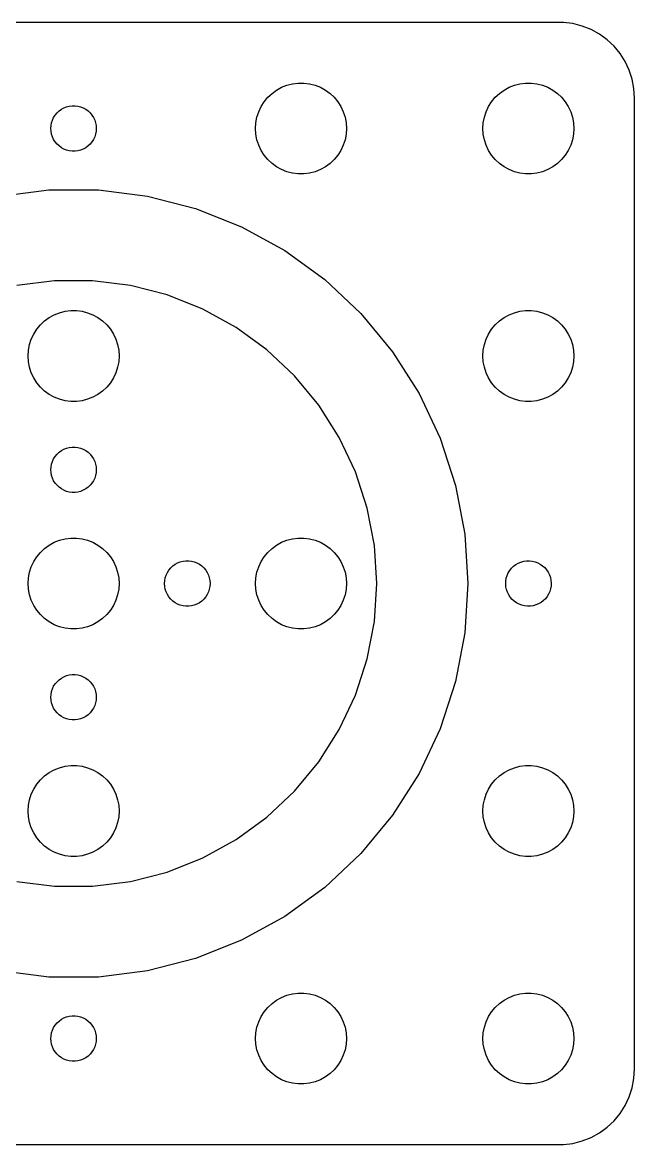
# Model space of a CAD drawing. Header units: metres. Extents: x -37 to 37, y -37 to 37.
# Drawn here: x -3.4 to 37, y -37 to 37 of the extents above; entities that cross this region are included whole.
import ezdxf

# ---------------------------------------------------------------- set-up
doc = ezdxf.new("R2010")
doc.units = ezdxf.units.M

msp = doc.modelspace()

# ---------------------------------------------------------------- linework, layer by layer
for p, q in [((32.3139, 36.9901), (-32.3139, 36.9901)), ((32.9369, 36.9114), (32.3139, 36.9901)), ((33.5451, 36.7553), (32.9369, 36.9114)), ((34.1289, 36.5241), (33.5451, 36.7553)), ((34.6791, 36.2216), (34.1289, 36.5241)), ((35.1871, 35.8526), (34.6791, 36.2216)), ((35.6448, 35.4227), (35.1871, 35.8526)), ((36.0451, 34.9389), (35.6448, 35.4227)), ((36.3815, 34.4088), (36.0451, 34.9389)), ((36.6489, 33.8406), (36.3815, 34.4088)), ((36.8429, 33.2434), (36.6489, 33.8406)), ((13.3925, 32.533), (13.7227, 32.7145)), ((13.7227, 32.7145), (14.0729, 32.8532)), ((14.0729, 32.8532), (14.4379, 32.9469)), ((14.4379, 32.9469), (14.8116, 32.9941)), ((14.8116, 32.9941), (15.1884, 32.9941)), ((15.1884, 32.9941), (15.5621, 32.9469)), ((15.5621, 32.9469), (15.927, 32.8532)), ((15.927, 32.8532), (16.2773, 32.7145)), ((16.2773, 32.7145), (16.6075, 32.533)), ((28.3925, 32.533), (28.7227, 32.7145)), ((28.7227, 32.7145), (29.0729, 32.8532)), ((29.0729, 32.8532), (29.4379, 32.9469)), ((29.4379, 32.9469), (29.8116, 32.9941)), ((29.8116, 32.9941), (30.1884, 32.9941)), ((30.1884, 32.9941), (30.5621, 32.9469)), ((30.5621, 32.9469), (30.927, 32.8532)), ((30.927, 32.8532), (31.2773, 32.7145)), ((31.2773, 32.7145), (31.6075, 32.533)), ((36.9606, 32.6267), (36.8429, 33.2434)), ((37, 32), (36.9606, 32.6267)), ((12.5729, 31.7634), (12.8131, 32.0536)), ((12.8131, 32.0536), (13.0877, 32.3115)), ((13.0877, 32.3115), (13.3925, 32.533)), ((16.6075, 32.533), (16.9123, 32.3115)), ((16.9123, 32.3115), (17.1869, 32.0536)), ((17.1869, 32.0536), (17.427, 31.7634)), ((27.5729, 31.7634), (27.8131, 32.0536)), ((27.8131, 32.0536), (28.0877, 32.3115)), ((28.0877, 32.3115), (28.3925, 32.533)), ((31.6075, 32.533), (31.9123, 32.3115)), ((31.9123, 32.3115), (32.1869, 32.0536)), ((32.1869, 32.0536), (32.427, 31.7634)), ((37, -32), (37, 32)), ((-1.09344, 31.0268), (-0.956131, 31.1558)), ((-0.956131, 31.1558), (-0.803726, 31.2665)), ((-0.803726, 31.2665), (-0.638657, 31.3572)), ((-0.638657, 31.3572), (-0.463516, 31.4266)), ((-0.463516, 31.4266), (-0.281067, 31.4734)), ((-0.281067, 31.4734), (-0.094177, 31.497)), ((-0.094177, 31.497), (0.094177, 31.497)), ((0.094177, 31.497), (0.281067, 31.4734)), ((0.281067, 31.4734), (0.463516, 31.4266)), ((0.463516, 31.4266), (0.638657, 31.3572)), ((0.638657, 31.3572), (0.803726, 31.2665)), ((0.803726, 31.2665), (0.956131, 31.1558)), ((0.956131, 31.1558), (1.09344, 31.0268)), ((12.0942, 30.7461), (12.2107, 31.1044)), ((12.2107, 31.1044), (12.3711, 31.4453)), ((12.3711, 31.4453), (12.5729, 31.7634)), ((17.427, 31.7634), (17.6289, 31.4453)), ((17.6289, 31.4453), (17.7893, 31.1044)), ((17.7893, 31.1044), (17.9057, 30.7461)), ((27.0942, 30.7461), (27.2107, 31.1044)), ((27.2107, 31.1044), (27.3711, 31.4453)), ((27.3711, 31.4453), (27.5729, 31.7634)), ((32.427, 31.7634), (32.6289, 31.4453)), ((32.6289, 31.4453), (32.7893, 31.1044)), ((32.7893, 31.1044), (32.9057, 30.7461)), ((-1.48816, 30.188), (-1.45287, 30.373)), ((-1.45287, 30.373), (-1.39465, 30.5522)), ((-1.39465, 30.5522), (-1.31445, 30.7226)), ((-1.31445, 30.7226), (-1.21352, 30.8817)), ((-1.21352, 30.8817), (-1.09344, 31.0268)), ((1.09344, 31.0268), (1.21352, 30.8817)), ((1.21352, 30.8817), (1.31445, 30.7226)), ((1.31445, 30.7226), (1.39465, 30.5522)), ((1.39465, 30.5522), (1.45287, 30.373)), ((1.45287, 30.373), (1.48816, 30.188)), ((12, 30), (12.0237, 30.376)), ((12.0237, 30.376), (12.0942, 30.7461)), ((17.9057, 30.7461), (17.9763, 30.376)), ((17.9763, 30.376), (18, 30)), ((27, 30), (27.0237, 30.376)), ((27.0237, 30.376), (27.0942, 30.7461)), ((32.9057, 30.7461), (32.9763, 30.376)), ((32.9763, 30.376), (33, 30)), ((-1.5, 30), (-1.48816, 30.188)), ((-1.48816, 29.812), (-1.5, 30)), ((-1.45287, 29.627), (-1.48816, 29.812)), ((-1.39465, 29.4478), (-1.45287, 29.627)), ((1.45287, 29.627), (1.39465, 29.4478)), ((1.48816, 29.812), (1.45287, 29.627)), ((1.48816, 30.188), (1.5, 30)), ((1.5, 30), (1.48816, 29.812)), ((12.0237, 29.624), (12, 30)), ((12.0942, 29.2539), (12.0237, 29.624)), ((17.9763, 29.624), (17.9057, 29.2539)), ((18, 30), (17.9763, 29.624)), ((27.0237, 29.624), (27, 30)), ((27.0942, 29.2539), (27.0237, 29.624)), ((32.9763, 29.624), (32.9057, 29.2539)), ((33, 30), (32.9763, 29.624)), ((-1.31445, 29.2774), (-1.39465, 29.4478)), ((-1.21352, 29.1183), (-1.31445, 29.2774)), ((-1.09344, 28.9732), (-1.21352, 29.1183)), ((-0.956131, 28.8442), (-1.09344, 28.9732)), ((1.09344, 28.9732), (0.956131, 28.8442)), ((1.21352, 29.1183), (1.09344, 28.9732)), ((1.31445, 29.2774), (1.21352, 29.1183)), ((1.39465, 29.4478), (1.31445, 29.2774)), ((12.2107, 28.8956), (12.0942, 29.2539)), ((12.3711, 28.5547), (12.2107, 28.8956)), ((17.7893, 28.8956), (17.6289, 28.5547)), ((17.9057, 29.2539), (17.7893, 28.8956)), ((27.2107, 28.8956), (27.0942, 29.2539)), ((27.3711, 28.5547), (27.2107, 28.8956)), ((32.7893, 28.8956), (32.6289, 28.5547)), ((32.9057, 29.2539), (32.7893, 28.8956)), ((-0.803726, 28.7335), (-0.956131, 28.8442)), ((-0.638657, 28.6427), (-0.803726, 28.7335)), ((-0.463516, 28.5734), (-0.638657, 28.6427)), ((-0.281067, 28.5266), (-0.463516, 28.5734)), ((-0.094177, 28.503), (-0.281067, 28.5266)), ((0.094177, 28.503), (-0.094177, 28.503)), ((0.281067, 28.5266), (0.094177, 28.503)), ((0.463516, 28.5734), (0.281067, 28.5266)), ((0.638657, 28.6427), (0.463516, 28.5734)), ((0.803726, 28.7335), (0.638657, 28.6427)), ((0.956131, 28.8442), (0.803726, 28.7335)), ((12.5729, 28.2366), (12.3711, 28.5547)), ((12.8131, 27.9464), (12.5729, 28.2366)), ((17.427, 28.2366), (17.1869, 27.9464)), ((17.6289, 28.5547), (17.427, 28.2366)), ((27.5729, 28.2366), (27.3711, 28.5547)), ((27.8131, 27.9464), (27.5729, 28.2366)), ((32.427, 28.2366), (32.1869, 27.9464)), ((32.6289, 28.5547), (32.427, 28.2366)), ((13.0877, 27.6884), (12.8131, 27.9464)), ((13.3925, 27.467), (13.0877, 27.6884)), ((13.7227, 27.2855), (13.3925, 27.467)), ((16.6075, 27.467), (16.2773, 27.2855)), ((16.9123, 27.6884), (16.6075, 27.467)), ((17.1869, 27.9464), (16.9123, 27.6884)), ((28.0877, 27.6884), (27.8131, 27.9464)), ((28.3925, 27.467), (28.0877, 27.6884)), ((28.7227, 27.2855), (28.3925, 27.467)), ((31.6075, 27.467), (31.2773, 27.2855)), ((31.9123, 27.6884), (31.6075, 27.467)), ((32.1869, 27.9464), (31.9123, 27.6884)), ((14.0729, 27.1468), (13.7227, 27.2855)), ((14.4379, 27.0531), (14.0729, 27.1468)), ((14.8116, 27.0059), (14.4379, 27.0531)), ((15.1884, 27.0059), (14.8116, 27.0059)), ((15.5621, 27.0531), (15.1884, 27.0059)), ((15.927, 27.1468), (15.5621, 27.0531)), ((16.2773, 27.2855), (15.927, 27.1468)), ((29.0729, 27.1468), (28.7227, 27.2855)), ((29.4379, 27.0531), (29.0729, 27.1468)), ((29.8116, 27.0059), (29.4379, 27.0531)), ((30.1884, 27.0059), (29.8116, 27.0059)), ((30.5621, 27.0531), (30.1884, 27.0059)), ((30.927, 27.1468), (30.5621, 27.0531)), ((31.2773, 27.2855), (30.927, 27.1468)), ((-4.8719, 25.5395), (-1.63255, 25.9487)), ((-1.63255, 25.9487), (1.63255, 25.9487)), ((1.63255, 25.9487), (4.8719, 25.5395)), ((4.8719, 25.5395), (8.03444, 24.7275)), ((8.03444, 24.7275), (11.0703, 23.5255)), ((11.0703, 23.5255), (13.9315, 21.9525)), ((13.9315, 21.9525), (16.573, 20.0333)), ((16.573, 20.0333), (18.9532, 17.7982)), ((-1.2558, 19.9605), (-3.74762, 19.6457)), ((1.2558, 19.9605), (-1.2558, 19.9605)), ((3.74762, 19.6457), (1.2558, 19.9605)), ((6.18033, 19.0211), (3.74762, 19.6457)), ((8.51558, 18.0965), (6.18033, 19.0211)), ((-1.27733, 17.7145), (-0.927048, 17.8532)), ((-0.927048, 17.8532), (-0.562134, 17.9469)), ((-0.562134, 17.9469), (-0.18837, 17.9941)), ((-0.18837, 17.9941), (0.18837, 17.9941)), ((0.18837, 17.9941), (0.562134, 17.9469)), ((0.562134, 17.9469), (0.927048, 17.8532)), ((0.927048, 17.8532), (1.27733, 17.7145)), ((10.7165, 16.8866), (8.51558, 18.0965)), ((18.9532, 17.7982), (21.0344, 15.2824)), ((28.7227, 17.7145), (29.0729, 17.8532)), ((29.0729, 17.8532), (29.4379, 17.9469)), ((29.4379, 17.9469), (29.8116, 17.9941)), ((29.8116, 17.9941), (30.1884, 17.9941)), ((30.1884, 17.9941), (30.5621, 17.9469)), ((30.5621, 17.9469), (30.927, 17.8532)), ((30.927, 17.8532), (31.2773, 17.7145)), ((-2.42705, 16.7634), (-2.1869, 17.0536)), ((-2.1869, 17.0536), (-1.91226, 17.3115)), ((-1.91226, 17.3115), (-1.60747, 17.533)), ((-1.60747, 17.533), (-1.27733, 17.7145)), ((1.27733, 17.7145), (1.60747, 17.533)), ((1.60747, 17.533), (1.91226, 17.3115)), ((1.91226, 17.3115), (2.1869, 17.0536)), ((2.1869, 17.0536), (2.42705, 16.7634)), ((27.5729, 16.7634), (27.8131, 17.0536)), ((27.8131, 17.0536), (28.0877, 17.3115)), ((28.0877, 17.3115), (28.3925, 17.533)), ((28.3925, 17.533), (28.7227, 17.7145)), ((31.2773, 17.7145), (31.6075, 17.533)), ((31.6075, 17.533), (31.9123, 17.3115)), ((31.9123, 17.3115), (32.1869, 17.0536)), ((32.1869, 17.0536), (32.427, 16.7634)), ((-2.78932, 16.1044), (-2.62891, 16.4453)), ((-2.62891, 16.4453), (-2.42705, 16.7634)), ((2.42705, 16.7634), (2.62891, 16.4453)), ((2.62891, 16.4453), (2.78932, 16.1044)), ((12.7485, 15.4103), (10.7165, 16.8866)), ((27.2107, 16.1044), (27.3711, 16.4453)), ((27.3711, 16.4453), (27.5729, 16.7634)), ((32.427, 16.7634), (32.6289, 16.4453)), ((32.6289, 16.4453), (32.7893, 16.1044)), ((-2.97633, 15.376), (-2.90575, 15.7461)), ((-2.90575, 15.7461), (-2.78932, 16.1044)), ((2.78932, 16.1044), (2.90575, 15.7461)), ((2.90575, 15.7461), (2.97633, 15.376)), ((27.0237, 15.376), (27.0942, 15.7461)), ((27.0942, 15.7461), (27.2107, 16.1044)), ((32.7893, 16.1044), (32.9057, 15.7461)), ((32.9057, 15.7461), (32.9763, 15.376)), ((-3, 15), (-2.97633, 15.376)), ((-2.97633, 14.624), (-3, 15)), ((2.97633, 15.376), (3, 15)), ((3, 15), (2.97633, 14.624)), ((14.5794, 13.6909), (12.7485, 15.4103)), ((21.0344, 15.2824), (22.784, 12.5256)), ((27, 15), (27.0237, 15.376)), ((27.0237, 14.624), (27, 15)), ((32.9763, 15.376), (33, 15)), ((33, 15), (32.9763, 14.624)), ((-2.90575, 14.2539), (-2.97633, 14.624)), ((-2.78932, 13.8956), (-2.90575, 14.2539)), ((2.90575, 14.2539), (2.78932, 13.8956)), ((2.97633, 14.624), (2.90575, 14.2539)), ((27.0942, 14.2539), (27.0237, 14.624)), ((27.2107, 13.8956), (27.0942, 14.2539)), ((32.9057, 14.2539), (32.7893, 13.8956)), ((32.9763, 14.624), (32.9057, 14.2539)), ((-2.62891, 13.5547), (-2.78932, 13.8956)), ((-2.42705, 13.2366), (-2.62891, 13.5547)), ((2.62891, 13.5547), (2.42705, 13.2366)), ((2.78932, 13.8956), (2.62891, 13.5547)), ((16.1803, 11.7557), (14.5794, 13.6909)), ((27.3711, 13.5547), (27.2107, 13.8956)), ((27.5729, 13.2366), (27.3711, 13.5547)), ((32.6289, 13.5547), (32.427, 13.2366)), ((32.7893, 13.8956), (32.6289, 13.5547)), ((-2.1869, 12.9464), (-2.42705, 13.2366)), ((-1.91226, 12.6884), (-2.1869, 12.9464)), ((-1.60747, 12.467), (-1.91226, 12.6884)), ((1.91226, 12.6884), (1.60747, 12.467)), ((2.1869, 12.9464), (1.91226, 12.6884)), ((2.42705, 13.2366), (2.1869, 12.9464)), ((27.8131, 12.9464), (27.5729, 13.2366)), ((28.0877, 12.6884), (27.8131, 12.9464)), ((28.3925, 12.467), (28.0877, 12.6884)), ((31.9123, 12.6884), (31.6075, 12.467)), ((32.1869, 12.9464), (31.9123, 12.6884)), ((32.427, 13.2366), (32.1869, 12.9464)), ((-1.27733, 12.2855), (-1.60747, 12.467)), ((-0.927048, 12.1468), (-1.27733, 12.2855)), ((-0.562134, 12.0531), (-0.927048, 12.1468)), ((-0.18837, 12.0059), (-0.562134, 12.0531)), ((0.18837, 12.0059), (-0.18837, 12.0059)), ((0.562134, 12.0531), (0.18837, 12.0059)), ((0.927048, 12.1468), (0.562134, 12.0531)), ((1.27733, 12.2855), (0.927048, 12.1468)), ((1.60747, 12.467), (1.27733, 12.2855)), ((22.784, 12.5256), (24.1742, 9.57123)), ((28.7227, 12.2855), (28.3925, 12.467)), ((29.0729, 12.1468), (28.7227, 12.2855)), ((29.4379, 12.0531), (29.0729, 12.1468)), ((29.8116, 12.0059), (29.4379, 12.0531)), ((30.1884, 12.0059), (29.8116, 12.0059)), ((30.5621, 12.0531), (30.1884, 12.0059)), ((30.927, 12.1468), (30.5621, 12.0531)), ((31.2773, 12.2855), (30.927, 12.1468)), ((31.6075, 12.467), (31.2773, 12.2855)), ((17.5261, 9.63507), (16.1803, 11.7557)), ((18.5955, 7.36249), (17.5261, 9.63507)), ((-0.638657, 8.85724), (-0.463516, 8.92657)), ((-0.463516, 8.92657), (-0.281067, 8.97342)), ((-0.281067, 8.97342), (-0.094177, 8.99704)), ((-0.094177, 8.99704), (0.094177, 8.99704)), ((0.094177, 8.99704), (0.281067, 8.97342)), ((0.281067, 8.97342), (0.463516, 8.92657)), ((0.463516, 8.92657), (0.638657, 8.85724)), ((24.1742, 9.57123), (25.1832, 6.46593)), ((-1.39465, 8.05219), (-1.31445, 8.22263)), ((-1.31445, 8.22263), (-1.21352, 8.38167)), ((-1.21352, 8.38167), (-1.09344, 8.52681)), ((-1.09344, 8.52681), (-0.956131, 8.65576)), ((-0.956131, 8.65576), (-0.803726, 8.76648)), ((-0.803726, 8.76648), (-0.638657, 8.85724)), ((0.638657, 8.85724), (0.803726, 8.76648)), ((0.803726, 8.76648), (0.956131, 8.65576)), ((0.956131, 8.65576), (1.09344, 8.52681)), ((1.09344, 8.52681), (1.21352, 8.38167)), ((1.21352, 8.38167), (1.31445, 8.22263)), ((1.31445, 8.22263), (1.39465, 8.05219)), ((-1.5, 7.5), (-1.48816, 7.68799)), ((-1.48816, 7.312), (-1.5, 7.5)), ((-1.48816, 7.68799), (-1.45287, 7.87303)), ((-1.45287, 7.87303), (-1.39465, 8.05219)), ((1.39465, 8.05219), (1.45287, 7.87303)), ((1.45287, 7.87303), (1.48816, 7.68799)), ((1.48816, 7.68799), (1.5, 7.5)), ((1.5, 7.5), (1.48816, 7.312)), ((-1.45287, 7.12695), (-1.48816, 7.312)), ((-1.39465, 6.9478), (-1.45287, 7.12695)), ((-1.31445, 6.77736), (-1.39465, 6.9478)), ((-1.21352, 6.61832), (-1.31445, 6.77736)), ((1.31445, 6.77736), (1.21352, 6.61832)), ((1.39465, 6.9478), (1.31445, 6.77736)), ((1.45287, 7.12695), (1.39465, 6.9478)), ((1.48816, 7.312), (1.45287, 7.12695)), ((19.3717, 4.97379), (18.5955, 7.36249)), ((-1.09344, 6.47318), (-1.21352, 6.61832)), ((-0.956131, 6.34422), (-1.09344, 6.47318)), ((-0.803726, 6.23351), (-0.956131, 6.34422)), ((-0.638657, 6.14275), (-0.803726, 6.23351)), ((-0.463516, 6.07341), (-0.638657, 6.14275)), ((-0.281067, 6.02657), (-0.463516, 6.07341)), ((-0.094177, 6.00294), (-0.281067, 6.02657)), ((0.094177, 6.00294), (-0.094177, 6.00294)), ((0.281067, 6.02657), (0.094177, 6.00294)), ((0.463516, 6.07341), (0.281067, 6.02657)), ((0.638657, 6.14275), (0.463516, 6.07341)), ((0.803726, 6.23351), (0.638657, 6.14275)), ((0.956131, 6.34422), (0.803726, 6.23351)), ((1.09344, 6.47318), (0.956131, 6.34422)), ((1.21352, 6.61832), (1.09344, 6.47318)), ((25.1832, 6.46593), (25.795, 3.25865)), ((19.8423, 2.50665), (19.3717, 4.97379)), ((-0.562134, 2.94685), (-0.18837, 2.99408)), ((-0.18837, 2.99408), (0.18837, 2.99408)), ((0.18837, 2.99408), (0.562134, 2.94685)), ((14.4379, 2.94685), (14.8116, 2.99408)), ((14.8116, 2.99408), (15.1884, 2.99408)), ((15.1884, 2.99408), (15.5621, 2.94685)), ((25.795, 3.25865), (26, 0)), ((-2.1869, 2.05363), (-1.91226, 2.31154)), ((-1.91226, 2.31154), (-1.60747, 2.53297)), ((-1.60747, 2.53297), (-1.27733, 2.71448)), ((-1.27733, 2.71448), (-0.927048, 2.85316)), ((-0.927048, 2.85316), (-0.562134, 2.94685)), ((0.562134, 2.94685), (0.927048, 2.85316)), ((0.927048, 2.85316), (1.27733, 2.71448)), ((1.27733, 2.71448), (1.60747, 2.53297)), ((1.60747, 2.53297), (1.91226, 2.31154)), ((1.91226, 2.31154), (2.1869, 2.05363)), ((12.8131, 2.05363), (13.0877, 2.31154)), ((13.0877, 2.31154), (13.3925, 2.53297)), ((13.3925, 2.53297), (13.7227, 2.71448)), ((13.7227, 2.71448), (14.0729, 2.85316)), ((14.0729, 2.85316), (14.4379, 2.94685)), ((15.5621, 2.94685), (15.927, 2.85316)), ((15.927, 2.85316), (16.2773, 2.71448)), ((16.2773, 2.71448), (16.6075, 2.53297)), ((16.6075, 2.53297), (16.9123, 2.31154)), ((16.9123, 2.31154), (17.1869, 2.05363)), ((20, 0), (19.8423, 2.50665)), ((-2.62891, 1.44525), (-2.42705, 1.76335)), ((-2.42705, 1.76335), (-2.1869, 2.05363)), ((2.1869, 2.05363), (2.42705, 1.76335)), ((2.42705, 1.76335), (2.62891, 1.44525)), ((7.21892, 1.47342), (7.40581, 1.49704)), ((7.40581, 1.49704), (7.59418, 1.49704)), ((7.59418, 1.49704), (7.78107, 1.47342)), ((12.3711, 1.44525), (12.5729, 1.76335)), ((12.5729, 1.76335), (12.8131, 2.05363)), ((17.1869, 2.05363), (17.427, 1.76335)), ((17.427, 1.76335), (17.6289, 1.44525)), ((29.6881, 1.46721), (29.8745, 1.49474)), ((29.8745, 1.49474), (30.0628, 1.49867)), ((30.0628, 1.49867), (30.2502, 1.47899)), ((-2.97633, 0.375992), (-2.90575, 0.746063)), ((-2.90575, 0.746063), (-2.78932, 1.10437)), ((-2.78932, 1.10437), (-2.62891, 1.44525)), ((2.62891, 1.44525), (2.78932, 1.10437)), ((2.78932, 1.10437), (2.90575, 0.746063)), ((2.90575, 0.746063), (2.97633, 0.375992)), ((6.18553, 0.722626), (6.28647, 0.881668)), ((6.28647, 0.881668), (6.40654, 1.02681)), ((6.40654, 1.02681), (6.54385, 1.15576)), ((6.54385, 1.15576), (6.69626, 1.26648)), ((6.69626, 1.26648), (6.86133, 1.35724)), ((6.86133, 1.35724), (7.03647, 1.42657)), ((7.03647, 1.42657), (7.21892, 1.47342)), ((7.78107, 1.47342), (7.96352, 1.42657)), ((7.96352, 1.42657), (8.13866, 1.35724)), ((8.13866, 1.35724), (8.30373, 1.26648)), ((8.30373, 1.26648), (8.45613, 1.15576)), ((8.45613, 1.15576), (8.59344, 1.02681)), ((8.59344, 1.02681), (8.71352, 0.881668)), ((8.71352, 0.881668), (8.81445, 0.722626)), ((12.0237, 0.375992), (12.0942, 0.746063)), ((12.0942, 0.746063), (12.2107, 1.10437)), ((12.2107, 1.10437), (12.3711, 1.44525)), ((17.6289, 1.44525), (17.7893, 1.10437)), ((17.7893, 1.10437), (17.9057, 0.746063)), ((17.9057, 0.746063), (17.9763, 0.375992)), ((28.6707, 0.694931), (28.7683, 0.856064)), ((28.7683, 0.856064), (28.8853, 1.00369)), ((28.8853, 1.00369), (29.0199, 1.13548)), ((29.0199, 1.13548), (29.1699, 1.24937)), ((29.1699, 1.24937), (29.333, 1.34357)), ((29.333, 1.34357), (29.5067, 1.41655)), ((29.5067, 1.41655), (29.6881, 1.46721)), ((30.2502, 1.47899), (30.4335, 1.43597)), ((30.4335, 1.43597), (30.6101, 1.37032)), ((30.6101, 1.37032), (30.777, 1.28304)), ((30.777, 1.28304), (30.9317, 1.17554)), ((30.9317, 1.17554), (31.0717, 1.04948)), ((31.0717, 1.04948), (31.1948, 0.906891)), ((31.1948, 0.906891), (31.299, 0.75)), ((31.299, 0.75), (31.3828, 0.581268)), ((-3, 0), (-2.97633, 0.375992)), ((-2.97633, -0.375992), (-3, 0)), ((2.97633, 0.375992), (3, 0)), ((3, 0), (2.97633, -0.375992)), ((6, 0), (6.01183, 0.187988)), ((6.01183, -0.187988), (6, 0)), ((6.01183, 0.187988), (6.04712, 0.373032)), ((6.04712, 0.373032), (6.10533, 0.552185)), ((6.10533, 0.552185), (6.18553, 0.722626)), ((8.81445, 0.722626), (8.89465, 0.552185)), ((8.89465, 0.552185), (8.95287, 0.373032)), ((8.95287, 0.373032), (8.98816, 0.187988)), ((8.98816, 0.187988), (9, 0)), ((9, 0), (8.98816, -0.187988)), ((12, 0), (12.0237, 0.375992)), ((12.0237, -0.375992), (12, 0)), ((17.9763, 0.375992), (18, 0)), ((18, 0), (17.9763, -0.375992)), ((19.8423, -2.50665), (20, 0)), ((26, 0), (25.795, -3.25865)), ((28.5003, -0.031403), (28.5082, 0.156784)), ((28.5082, 0.156784), (28.5396, 0.342514)), ((28.5396, 0.342514), (28.5941, 0.522858)), ((28.5941, 0.522858), (28.6707, 0.694931)), ((31.3828, 0.581268), (31.4447, 0.403366)), ((31.4447, 0.403366), (31.4839, 0.219116)), ((31.4839, 0.219116), (31.4997, 0.031403)), ((31.4997, 0.031403), (31.4918, -0.156784)), ((-2.90575, -0.746063), (-2.97633, -0.375992)), ((2.97633, -0.375992), (2.90575, -0.746063)), ((6.04712, -0.373032), (6.01183, -0.187988)), ((6.10533, -0.552185), (6.04712, -0.373032)), ((6.18553, -0.722626), (6.10533, -0.552185)), ((6.28647, -0.881668), (6.18553, -0.722626)), ((8.81445, -0.722626), (8.71352, -0.881668)), ((8.89465, -0.552185), (8.81445, -0.722626)), ((8.95287, -0.373032), (8.89465, -0.552185)), ((8.98816, -0.187988), (8.95287, -0.373032)), ((12.0942, -0.746063), (12.0237, -0.375992)), ((17.9763, -0.375992), (17.9057, -0.746063)), ((28.5161, -0.219116), (28.5003, -0.031403)), ((28.5553, -0.403366), (28.5161, -0.219116)), ((28.6172, -0.581268), (28.5553, -0.403366)), ((28.701, -0.75), (28.6172, -0.581268)), ((31.3293, -0.694931), (31.2317, -0.856064)), ((31.4059, -0.522858), (31.3293, -0.694931)), ((31.4604, -0.342514), (31.4059, -0.522858)), ((31.4918, -0.156784), (31.4604, -0.342514)), ((-2.78932, -1.10437), (-2.90575, -0.746063)), ((-2.62891, -1.44525), (-2.78932, -1.10437)), ((-2.42705, -1.76335), (-2.62891, -1.44525)), ((2.62891, -1.44525), (2.42705, -1.76335)), ((2.78932, -1.10437), (2.62891, -1.44525)), ((2.90575, -0.746063), (2.78932, -1.10437)), ((6.40654, -1.02681), (6.28647, -0.881668)), ((6.54385, -1.15576), (6.40654, -1.02681)), ((6.69626, -1.26648), (6.54385, -1.15576)), ((6.86133, -1.35724), (6.69626, -1.26648)), ((7.03647, -1.42657), (6.86133, -1.35724)), ((7.21892, -1.47342), (7.03647, -1.42657)), ((7.40581, -1.49704), (7.21892, -1.47342)), ((7.78107, -1.47342), (7.59418, -1.49704)), ((7.96352, -1.42657), (7.78107, -1.47342)), ((8.13866, -1.35724), (7.96352, -1.42657)), ((8.30373, -1.26648), (8.13866, -1.35724)), ((8.45613, -1.15576), (8.30373, -1.26648)), ((8.59344, -1.02681), (8.45613, -1.15576)), ((8.71352, -0.881668), (8.59344, -1.02681)), ((12.2107, -1.10437), (12.0942, -0.746063)), ((12.3711, -1.44525), (12.2107, -1.10437)), ((12.5729, -1.76335), (12.3711, -1.44525)), ((17.6289, -1.44525), (17.427, -1.76335)), ((17.7893, -1.10437), (17.6289, -1.44525)), ((17.9057, -0.746063), (17.7893, -1.10437)), ((28.8052, -0.906891), (28.701, -0.75)), ((28.9283, -1.04948), (28.8052, -0.906891)), ((29.0683, -1.17554), (28.9283, -1.04948)), ((29.2229, -1.28304), (29.0683, -1.17554)), ((29.3899, -1.37032), (29.2229, -1.28304)), ((29.5665, -1.43597), (29.3899, -1.37032)), ((29.7498, -1.47899), (29.5665, -1.43597)), ((29.9372, -1.49867), (29.7498, -1.47899)), ((30.3119, -1.46721), (30.1255, -1.49474)), ((30.4933, -1.41655), (30.3119, -1.46721)), ((30.6669, -1.34357), (30.4933, -1.41655)), ((30.8301, -1.24937), (30.6669, -1.34357)), ((30.9801, -1.13548), (30.8301, -1.24937)), ((31.1147, -1.00369), (30.9801, -1.13548)), ((31.2317, -0.856064), (31.1147, -1.00369)), ((-2.1869, -2.05363), (-2.42705, -1.76335)), ((-1.91226, -2.31154), (-2.1869, -2.05363)), ((2.1869, -2.05363), (1.91226, -2.31154)), ((2.42705, -1.76335), (2.1869, -2.05363)), ((7.59418, -1.49704), (7.40581, -1.49704)), ((12.8131, -2.05363), (12.5729, -1.76335)), ((13.0877, -2.31154), (12.8131, -2.05363)), ((17.1869, -2.05363), (16.9123, -2.31154)), ((17.427, -1.76335), (17.1869, -2.05363)), ((30.1255, -1.49474), (29.9372, -1.49867)), ((-1.60747, -2.53297), (-1.91226, -2.31154)), ((-1.27733, -2.71448), (-1.60747, -2.53297)), ((-0.927048, -2.85316), (-1.27733, -2.71448)), ((-0.562134, -2.94685), (-0.927048, -2.85316)), ((-0.18837, -2.99408), (-0.562134, -2.94685)), ((0.562134, -2.94685), (0.18837, -2.99408)), ((0.927048, -2.85316), (0.562134, -2.94685)), ((1.27733, -2.71448), (0.927048, -2.85316)), ((1.60747, -2.53297), (1.27733, -2.71448)), ((1.91226, -2.31154), (1.60747, -2.53297)), ((13.3925, -2.53297), (13.0877, -2.31154)), ((13.7227, -2.71448), (13.3925, -2.53297)), ((14.0729, -2.85316), (13.7227, -2.71448)), ((14.4379, -2.94685), (14.0729, -2.85316)), ((14.8116, -2.99408), (14.4379, -2.94685)), ((15.5621, -2.94685), (15.1884, -2.99408)), ((15.927, -2.85316), (15.5621, -2.94685)), ((16.2773, -2.71448), (15.927, -2.85316)), ((16.6075, -2.53297), (16.2773, -2.71448)), ((16.9123, -2.31154), (16.6075, -2.53297)), ((19.3717, -4.97379), (19.8423, -2.50665)), ((0.18837, -2.99408), (-0.18837, -2.99408)), ((15.1884, -2.99408), (14.8116, -2.99408)), ((25.795, -3.25865), (25.1832, -6.46593)), ((18.5955, -7.36249), (19.3717, -4.97379)), ((-1.31445, -6.77736), (-1.21352, -6.61832)), ((-1.21352, -6.61832), (-1.09344, -6.47318)), ((-1.09344, -6.47318), (-0.956131, -6.34422)), ((-0.956131, -6.34422), (-0.803726, -6.23351)), ((-0.803726, -6.23351), (-0.638657, -6.14275)), ((-0.638657, -6.14275), (-0.463516, -6.07341)), ((-0.463516, -6.07341), (-0.281067, -6.02657)), ((-0.281067, -6.02657), (-0.094177, -6.00294)), ((-0.094177, -6.00294), (0.094177, -6.00294)), ((0.094177, -6.00294), (0.281067, -6.02657)), ((0.281067, -6.02657), (0.463516, -6.07341)), ((0.463516, -6.07341), (0.638657, -6.14275)), ((0.638657, -6.14275), (0.803726, -6.23351)), ((0.803726, -6.23351), (0.956131, -6.34422)), ((0.956131, -6.34422), (1.09344, -6.47318)), ((1.09344, -6.47318), (1.21352, -6.61832)), ((1.21352, -6.61832), (1.31445, -6.77736)), ((25.1832, -6.46593), (24.1742, -9.57123)), ((-1.5, -7.5), (-1.48816, -7.312)), ((-1.48816, -7.312), (-1.45287, -7.12695)), ((-1.45287, -7.12695), (-1.39465, -6.9478)), ((-1.39465, -6.9478), (-1.31445, -6.77736)), ((1.31445, -6.77736), (1.39465, -6.9478)), ((1.39465, -6.9478), (1.45287, -7.12695)), ((1.45287, -7.12695), (1.48816, -7.312)), ((1.48816, -7.312), (1.5, -7.5)), ((17.5261, -9.63507), (18.5955, -7.36249)), ((-1.48816, -7.68799), (-1.5, -7.5)), ((-1.45287, -7.87303), (-1.48816, -7.68799)), ((-1.39465, -8.05219), (-1.45287, -7.87303)), ((-1.31445, -8.22263), (-1.39465, -8.05219)), ((1.39465, -8.05219), (1.31445, -8.22263)), ((1.45287, -7.87303), (1.39465, -8.05219)), ((1.48816, -7.68799), (1.45287, -7.87303)), ((1.5, -7.5), (1.48816, -7.68799)), ((-1.21352, -8.38167), (-1.31445, -8.22263)), ((-1.09344, -8.52681), (-1.21352, -8.38167)), ((-0.956131, -8.65576), (-1.09344, -8.52681)), ((-0.803726, -8.76648), (-0.956131, -8.65576)), ((-0.638657, -8.85724), (-0.803726, -8.76648)), ((-0.463516, -8.92657), (-0.638657, -8.85724)), ((0.638657, -8.85724), (0.463516, -8.92657)), ((0.803726, -8.76648), (0.638657, -8.85724)), ((0.956131, -8.65576), (0.803726, -8.76648)), ((1.09344, -8.52681), (0.956131, -8.65576)), ((1.21352, -8.38167), (1.09344, -8.52681)), ((1.31445, -8.22263), (1.21352, -8.38167)), ((-0.281067, -8.97342), (-0.463516, -8.92657)), ((-0.094177, -8.99704), (-0.281067, -8.97342)), ((0.094177, -8.99704), (-0.094177, -8.99704)), ((0.281067, -8.97342), (0.094177, -8.99704)), ((0.463516, -8.92657), (0.281067, -8.97342)), ((24.1742, -9.57123), (22.784, -12.5256)), ((16.1803, -11.7557), (17.5261, -9.63507)), ((14.5794, -13.6909), (16.1803, -11.7557)), ((-1.91226, -12.6884), (-1.60747, -12.467)), ((-1.60747, -12.467), (-1.27733, -12.2855)), ((-1.27733, -12.2855), (-0.927048, -12.1468)), ((-0.927048, -12.1468), (-0.562134, -12.0531)), ((-0.562134, -12.0531), (-0.18837, -12.0059)), ((-0.18837, -12.0059), (0.18837, -12.0059)), ((0.18837, -12.0059), (0.562134, -12.0531)), ((0.562134, -12.0531), (0.927048, -12.1468)), ((0.927048, -12.1468), (1.27733, -12.2855)), ((1.27733, -12.2855), (1.60747, -12.467)), ((1.60747, -12.467), (1.91226, -12.6884)), ((22.784, -12.5256), (21.0344, -15.2824)), ((28.0877, -12.6884), (28.3925, -12.467)), ((28.3925, -12.467), (28.7227, -12.2855)), ((28.7227, -12.2855), (29.0729, -12.1468)), ((29.0729, -12.1468), (29.4379, -12.0531)), ((29.4379, -12.0531), (29.8116, -12.0059)), ((29.8116, -12.0059), (30.1884, -12.0059)), ((30.1884, -12.0059), (30.5621, -12.0531)), ((30.5621, -12.0531), (30.927, -12.1468)), ((30.927, -12.1468), (31.2773, -12.2855)), ((31.2773, -12.2855), (31.6075, -12.467)), ((31.6075, -12.467), (31.9123, -12.6884)), ((-2.62891, -13.5547), (-2.42705, -13.2366)), ((-2.42705, -13.2366), (-2.1869, -12.9464)), ((-2.1869, -12.9464), (-1.91226, -12.6884)), ((1.91226, -12.6884), (2.1869, -12.9464)), ((2.1869, -12.9464), (2.42705, -13.2366)), ((2.42705, -13.2366), (2.62891, -13.5547)), ((27.3711, -13.5547), (27.5729, -13.2366)), ((27.5729, -13.2366), (27.8131, -12.9464)), ((27.8131, -12.9464), (28.0877, -12.6884)), ((31.9123, -12.6884), (32.1869, -12.9464)), ((32.1869, -12.9464), (32.427, -13.2366)), ((32.427, -13.2366), (32.6289, -13.5547)), ((-2.90575, -14.2539), (-2.78932, -13.8956)), ((-2.78932, -13.8956), (-2.62891, -13.5547)), ((2.62891, -13.5547), (2.78932, -13.8956)), ((2.78932, -13.8956), (2.90575, -14.2539)), ((12.7485, -15.4103), (14.5794, -13.6909)), ((27.0942, -14.2539), (27.2107, -13.8956)), ((27.2107, -13.8956), (27.3711, -13.5547)), ((32.6289, -13.5547), (32.7893, -13.8956)), ((32.7893, -13.8956), (32.9057, -14.2539)), ((-3, -15), (-2.97633, -14.624)), ((-2.97633, -14.624), (-2.90575, -14.2539)), ((2.90575, -14.2539), (2.97633, -14.624)), ((2.97633, -14.624), (3, -15)), ((27, -15), (27.0237, -14.624)), ((27.0237, -14.624), (27.0942, -14.2539)), ((32.9057, -14.2539), (32.9763, -14.624)), ((32.9763, -14.624), (33, -15)), ((-2.97633, -15.376), (-3, -15)), ((-2.90575, -15.7461), (-2.97633, -15.376)), ((2.97633, -15.376), (2.90575, -15.7461)), ((3, -15), (2.97633, -15.376)), ((10.7165, -16.8866), (12.7485, -15.4103)), ((21.0344, -15.2824), (18.9532, -17.7982)), ((27.0237, -15.376), (27, -15)), ((27.0942, -15.7461), (27.0237, -15.376)), ((32.9763, -15.376), (32.9057, -15.7461)), ((33, -15), (32.9763, -15.376)), ((-2.78932, -16.1044), (-2.90575, -15.7461)), ((-2.62891, -16.4453), (-2.78932, -16.1044)), ((2.78932, -16.1044), (2.62891, -16.4453)), ((2.90575, -15.7461), (2.78932, -16.1044)), ((27.2107, -16.1044), (27.0942, -15.7461)), ((27.3711, -16.4453), (27.2107, -16.1044)), ((32.7893, -16.1044), (32.6289, -16.4453)), ((32.9057, -15.7461), (32.7893, -16.1044)), ((-2.42705, -16.7634), (-2.62891, -16.4453)), ((-2.1869, -17.0536), (-2.42705, -16.7634)), ((2.42705, -16.7634), (2.1869, -17.0536)), ((2.62891, -16.4453), (2.42705, -16.7634)), ((8.51558, -18.0965), (10.7165, -16.8866)), ((27.5729, -16.7634), (27.3711, -16.4453)), ((27.8131, -17.0536), (27.5729, -16.7634)), ((32.427, -16.7634), (32.1869, -17.0536)), ((32.6289, -16.4453), (32.427, -16.7634)), ((-1.91226, -17.3115), (-2.1869, -17.0536)), ((-1.60747, -17.533), (-1.91226, -17.3115)), ((-1.27733, -17.7145), (-1.60747, -17.533)), ((-0.927048, -17.8532), (-1.27733, -17.7145)), ((1.27733, -17.7145), (0.927048, -17.8532)), ((1.60747, -17.533), (1.27733, -17.7145)), ((1.91226, -17.3115), (1.60747, -17.533)), ((2.1869, -17.0536), (1.91226, -17.3115)), ((28.0877, -17.3115), (27.8131, -17.0536)), ((28.3925, -17.533), (28.0877, -17.3115)), ((28.7227, -17.7145), (28.3925, -17.533)), ((29.0729, -17.8532), (28.7227, -17.7145)), ((31.2773, -17.7145), (30.927, -17.8532)), ((31.6075, -17.533), (31.2773, -17.7145)), ((31.9123, -17.3115), (31.6075, -17.533)), ((32.1869, -17.0536), (31.9123, -17.3115)), ((-0.562134, -17.9469), (-0.927048, -17.8532)), ((-0.18837, -17.9941), (-0.562134, -17.9469)), ((0.18837, -17.9941), (-0.18837, -17.9941)), ((0.562134, -17.9469), (0.18837, -17.9941)), ((0.927048, -17.8532), (0.562134, -17.9469)), ((6.18033, -19.0211), (8.51558, -18.0965)), ((18.9532, -17.7982), (16.573, -20.0333)), ((29.4379, -17.9469), (29.0729, -17.8532)), ((29.8116, -17.9941), (29.4379, -17.9469)), ((30.1884, -17.9941), (29.8116, -17.9941)), ((30.5621, -17.9469), (30.1884, -17.9941)), ((30.927, -17.8532), (30.5621, -17.9469)), ((3.74762, -19.6457), (6.18033, -19.0211)), ((-3.74762, -19.6457), (-1.2558, -19.9605)), ((-1.2558, -19.9605), (1.2558, -19.9605)), ((1.2558, -19.9605), (3.74762, -19.6457)), ((16.573, -20.0333), (13.9315, -21.9525)), ((13.9315, -21.9525), (11.0703, -23.5255)), ((11.0703, -23.5255), (8.03444, -24.7275)), ((8.03444, -24.7275), (4.8719, -25.5395)), ((-1.63255, -25.9487), (-4.8719, -25.5395)), ((4.8719, -25.5395), (1.63255, -25.9487)), ((1.63255, -25.9487), (-1.63255, -25.9487)), ((13.3925, -27.467), (13.7227, -27.2855)), ((13.7227, -27.2855), (14.0729, -27.1468)), ((14.0729, -27.1468), (14.4379, -27.0531)), ((14.4379, -27.0531), (14.8116, -27.0059)), ((14.8116, -27.0059), (15.1884, -27.0059)), ((15.1884, -27.0059), (15.5621, -27.0531)), ((15.5621, -27.0531), (15.927, -27.1468)), ((15.927, -27.1468), (16.2773, -27.2855)), ((16.2773, -27.2855), (16.6075, -27.467)), ((28.3925, -27.467), (28.7227, -27.2855)), ((28.7227, -27.2855), (29.0729, -27.1468)), ((29.0729, -27.1468), (29.4379, -27.0531)), ((29.4379, -27.0531), (29.8116, -27.0059)), ((29.8116, -27.0059), (30.1884, -27.0059)), ((30.1884, -27.0059), (30.5621, -27.0531)), ((30.5621, -27.0531), (30.927, -27.1468)), ((30.927, -27.1468), (31.2773, -27.2855)), ((31.2773, -27.2855), (31.6075, -27.467)), ((12.5729, -28.2366), (12.8131, -27.9464)), ((12.8131, -27.9464), (13.0877, -27.6884)), ((13.0877, -27.6884), (13.3925, -27.467)), ((16.6075, -27.467), (16.9123, -27.6884)), ((16.9123, -27.6884), (17.1869, -27.9464)), ((17.1869, -27.9464), (17.427, -28.2366)), ((27.5729, -28.2366), (27.8131, -27.9464)), ((27.8131, -27.9464), (28.0877, -27.6884)), ((28.0877, -27.6884), (28.3925, -27.467)), ((31.6075, -27.467), (31.9123, -27.6884)), ((31.9123, -27.6884), (32.1869, -27.9464)), ((32.1869, -27.9464), (32.427, -28.2366)), ((-1.09344, -28.9732), (-0.956131, -28.8442)), ((-0.956131, -28.8442), (-0.803726, -28.7335)), ((-0.803726, -28.7335), (-0.638657, -28.6427)), ((-0.638657, -28.6427), (-0.463516, -28.5734)), ((-0.463516, -28.5734), (-0.281067, -28.5266)), ((-0.281067, -28.5266), (-0.094177, -28.503)), ((-0.094177, -28.503), (0.094177, -28.503)), ((0.094177, -28.503), (0.281067, -28.5266)), ((0.281067, -28.5266), (0.463516, -28.5734)), ((0.463516, -28.5734), (0.638657, -28.6427)), ((0.638657, -28.6427), (0.803726, -28.7335)), ((0.803726, -28.7335), (0.956131, -28.8442)), ((0.956131, -28.8442), (1.09344, -28.9732)), ((12.2107, -28.8956), (12.3711, -28.5547)), ((12.3711, -28.5547), (12.5729, -28.2366)), ((17.427, -28.2366), (17.6289, -28.5547)), ((17.6289, -28.5547), (17.7893, -28.8956)), ((27.2107, -28.8956), (27.3711, -28.5547)), ((27.3711, -28.5547), (27.5729, -28.2366)), ((32.427, -28.2366), (32.6289, -28.5547)), ((32.6289, -28.5547), (32.7893, -28.8956)), ((-1.45287, -29.627), (-1.39465, -29.4478)), ((-1.39465, -29.4478), (-1.31445, -29.2774)), ((-1.31445, -29.2774), (-1.21352, -29.1183)), ((-1.21352, -29.1183), (-1.09344, -28.9732)), ((1.09344, -28.9732), (1.21352, -29.1183)), ((1.21352, -29.1183), (1.31445, -29.2774)), ((1.31445, -29.2774), (1.39465, -29.4478)), ((1.39465, -29.4478), (1.45287, -29.627)), ((12.0237, -29.624), (12.0942, -29.2539)), ((12.0942, -29.2539), (12.2107, -28.8956)), ((17.7893, -28.8956), (17.9057, -29.2539)), ((17.9057, -29.2539), (17.9763, -29.624)), ((27.0237, -29.624), (27.0942, -29.2539)), ((27.0942, -29.2539), (27.2107, -28.8956)), ((32.7893, -28.8956), (32.9057, -29.2539)), ((32.9057, -29.2539), (32.9763, -29.624)), ((-1.5, -30), (-1.48816, -29.812)), ((-1.48816, -30.188), (-1.5, -30)), ((-1.48816, -29.812), (-1.45287, -29.627)), ((-1.45287, -30.373), (-1.48816, -30.188)), ((1.45287, -29.627), (1.48816, -29.812)), ((1.48816, -30.188), (1.45287, -30.373)), ((1.48816, -29.812), (1.5, -30)), ((1.5, -30), (1.48816, -30.188)), ((12, -30), (12.0237, -29.624)), ((12.0237, -30.376), (12, -30)), ((17.9763, -29.624), (18, -30)), ((18, -30), (17.9763, -30.376)), ((27, -30), (27.0237, -29.624)), ((27.0237, -30.376), (27, -30)), ((32.9763, -29.624), (33, -30)), ((33, -30), (32.9763, -30.376)), ((-1.39465, -30.5522), (-1.45287, -30.373)), ((-1.31445, -30.7226), (-1.39465, -30.5522)), ((-1.21352, -30.8817), (-1.31445, -30.7226)), ((-1.09344, -31.0268), (-1.21352, -30.8817)), ((-0.956131, -31.1558), (-1.09344, -31.0268)), ((1.09344, -31.0268), (0.956131, -31.1558)), ((1.21352, -30.8817), (1.09344, -31.0268)), ((1.31445, -30.7226), (1.21352, -30.8817)), ((1.39465, -30.5522), (1.31445, -30.7226)), ((1.45287, -30.373), (1.39465, -30.5522)), ((12.0942, -30.7461), (12.0237, -30.376)), ((12.2107, -31.1044), (12.0942, -30.7461)), ((17.9057, -30.7461), (17.7893, -31.1044)), ((17.9763, -30.376), (17.9057, -30.7461)), ((27.0942, -30.7461), (27.0237, -30.376)), ((27.2107, -31.1044), (27.0942, -30.7461)), ((32.9057, -30.7461), (32.7893, -31.1044)), ((32.9763, -30.376), (32.9057, -30.7461)), ((-0.803726, -31.2665), (-0.956131, -31.1558)), ((-0.638657, -31.3572), (-0.803726, -31.2665)), ((-0.463516, -31.4266), (-0.638657, -31.3572)), ((-0.281067, -31.4734), (-0.463516, -31.4266)), ((-0.094177, -31.497), (-0.281067, -31.4734)), ((0.094177, -31.497), (-0.094177, -31.497)), ((0.281067, -31.4734), (0.094177, -31.497)), ((0.463516, -31.4266), (0.281067, -31.4734)), ((0.638657, -31.3572), (0.463516, -31.4266)), ((0.803726, -31.2665), (0.638657, -31.3572)), ((0.956131, -31.1558), (0.803726, -31.2665)), ((12.3711, -31.4453), (12.2107, -31.1044)), ((12.5729, -31.7634), (12.3711, -31.4453)), ((12.8131, -32.0536), (12.5729, -31.7634)), ((17.427, -31.7634), (17.1869, -32.0536)), ((17.6289, -31.4453), (17.427, -31.7634)), ((17.7893, -31.1044), (17.6289, -31.4453)), ((27.3711, -31.4453), (27.2107, -31.1044)), ((27.5729, -31.7634), (27.3711, -31.4453)), ((27.8131, -32.0536), (27.5729, -31.7634)), ((32.427, -31.7634), (32.1869, -32.0536)), ((32.6289, -31.4453), (32.427, -31.7634)), ((32.7893, -31.1044), (32.6289, -31.4453)), ((13.0877, -32.3115), (12.8131, -32.0536)), ((13.3925, -32.533), (13.0877, -32.3115)), ((13.7227, -32.7145), (13.3925, -32.533)), ((16.6075, -32.533), (16.2773, -32.7145)), ((16.9123, -32.3115), (16.6075, -32.533)), ((17.1869, -32.0536), (16.9123, -32.3115)), ((28.0877, -32.3115), (27.8131, -32.0536)), ((28.3925, -32.533), (28.0877, -32.3115)), ((28.7227, -32.7145), (28.3925, -32.533)), ((31.6075, -32.533), (31.2773, -32.7145)), ((31.9123, -32.3115), (31.6075, -32.533)), ((32.1869, -32.0536), (31.9123, -32.3115)), ((36.9606, -32.6267), (37, -32)), ((14.0729, -32.8532), (13.7227, -32.7145)), ((14.4379, -32.9469), (14.0729, -32.8532)), ((14.8116, -32.9941), (14.4379, -32.9469)), ((15.1884, -32.9941), (14.8116, -32.9941)), ((15.5621, -32.9469), (15.1884, -32.9941)), ((15.927, -32.8532), (15.5621, -32.9469)), ((16.2773, -32.7145), (15.927, -32.8532)), ((29.0729, -32.8532), (28.7227, -32.7145)), ((29.4379, -32.9469), (29.0729, -32.8532)), ((29.8116, -32.9941), (29.4379, -32.9469)), ((30.1884, -32.9941), (29.8116, -32.9941)), ((30.5621, -32.9469), (30.1884, -32.9941)), ((30.927, -32.8532), (30.5621, -32.9469)), ((31.2773, -32.7145), (30.927, -32.8532)), ((36.6489, -33.8406), (36.8429, -33.2434)), ((36.8429, -33.2434), (36.9606, -32.6267)), ((36.3815, -34.4088), (36.6489, -33.8406)), ((36.0451, -34.9389), (36.3815, -34.4088)), ((35.1871, -35.8526), (35.6448, -35.4227)), ((35.6448, -35.4227), (36.0451, -34.9389)), ((34.1289, -36.5241), (34.6791, -36.2216)), ((34.6791, -36.2216), (35.1871, -35.8526)), ((-32.3139, -36.9901), (32.3139, -36.9901)), ((32.3139, -36.9901), (32.9369, -36.9114)), ((32.9369, -36.9114), (33.5451, -36.7553)), ((33.5451, -36.7553), (34.1289, -36.5241))]:
    msp.add_line(p, q)

doc.saveas('drawing.dxf')
